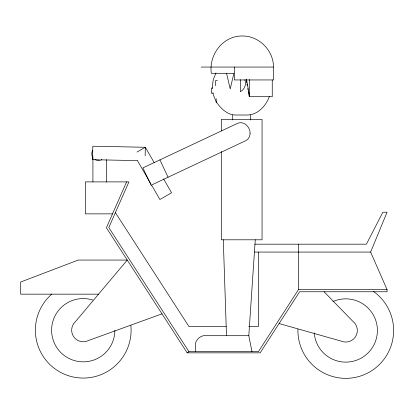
<?xml version="1.0" encoding="UTF-8"?>
<svg xmlns="http://www.w3.org/2000/svg" width="414" height="414" viewBox="0 0 414 414"><rect width="100%" height="100%" fill="white"/><g stroke="black" fill="none" stroke-linecap="round" stroke-linejoin="round"><path stroke-width="0.62" d="M145.154 155.767L145.324 147.28L92.829 146.209L92.55 159.69L99.593 159.835M251.991 351.683L248.798 335.702L255.262 239.804M126.591 181.896L106.393 227.767L187.18 352.837L260.178 352.837L299.627 291.761L387.064 291.761L387.064 289.629L370.628 252.069L387.064 212.216L382.852 212.216L366.416 244.182L254.838 244.182M215.963 72.993L213.272 79.498L212.268 87.111L212.439 88.379M269.348 96.493C266.249 105.549 257.969 114.642 247.914 115.014L235.442 115.014C227.457 115.014 220.848 108.509 216.6 102.32M298.468 244.182L298.468 289.629L258.388 351.683L188.97 351.683L187.18 352.837M250.605 114.968L250.63 119.967M137.039 152.067L145.324 147.28L154.293 162.811M161.998 313.848L88.57 340.474A11.571 11.571 0 0 1 75.431 321.662L127.253 260.059L78.241 260.059L20.7 282.006L20.7 294.157L98.573 294.157M201.09 67.058L273.473 67.058L273.473 79.949L234.35 79.949L234.35 67.058M217.391 80.611L215.534 80.611L215.534 85.724M212.568 88.063L211.357 88.063L211.357 93.176L213.174 93.176M112.515 213.862L85.367 213.862L85.367 181.896L128.92 181.896L108.81 227.576L188.97 351.683M254.584 252.069L370.628 252.069M298.468 289.629L387.064 289.629M226.251 326.558L188.97 326.558L115.387 212.636M248.747 326.558L258.388 326.558L258.388 252.069M248.798 335.702L203.357 335.702A10.79 10.79 0 0 0 195.367 343.692L195.367 351.683M100.876 159.861L137.365 160.606M279.093 323.557L341.188 341.11A11.571 11.571 0 0 0 352.935 321.404L324.095 291.761M232.73 114.952L232.73 119.967M163.577 178.889L171.582 192.758L159.902 199.496L151.576 185.079M137.489 160.679L150.939 183.971M159.913 159.882L168.079 177.239M216.212 101.813L213.272 94.723L213.019 92.819M226.546 73.299L230.22 88.901L233.894 73.299L211.316 73.299C208.625 54.736 223.063 35.687 242.397 35.982C259.029 35.878 273.576 50.425 273.473 67.058M246.547 79.623L249.668 96.7L249.668 79.623M246.139 79.623L246.718 82.784M246.951 84.052L247.179 85.315M247.758 88.477L247.991 89.745M248.219 91.008L249.264 96.7L272.252 96.7L272.252 79.949M223.296 239.804L226.494 335.702M240.41 79.757L240.41 91.722A9.636 9.636 0 0 0 244.897 79.824M221.299 130.824L221.299 119.449L262.057 119.449L262.057 239.804L221.299 239.804L221.299 151.457M216.201 98.765L216.201 102.843M106.403 159.644L106.403 181.896M92.922 156.466L92.922 181.896M332.892 301.578A31.64 31.64 0 0 1 375.943 320.985A31.64 31.64 0 0 1 351.776 361.551A31.64 31.64 0 0 1 314.221 332.923M373.428 291.425A47.864 47.864 0 0 1 367.177 373.288A47.864 47.864 0 0 1 297.92 329.197M114.88 330.356A31.64 31.64 0 0 1 79.907 361.67A31.64 31.64 0 0 1 52.267 323.732A31.64 31.64 0 0 1 92.788 300.041M130.865 325.466A47.864 47.864 0 0 1 65.552 374.68A47.864 47.864 0 0 1 51.874 294.049M101.87 159.597A6.743 6.743 0 0 1 95.127 159.597M92.664 157.129A6.743 6.743 0 0 1 92.664 150.386M250.097 133.344C250.03 136.315 248.555 139.295 245.823 140.651L151.069 185.239L142.902 167.887L237.657 123.3C243.929 120.645 250.33 127.155 250.097 133.344"/></g></svg>
